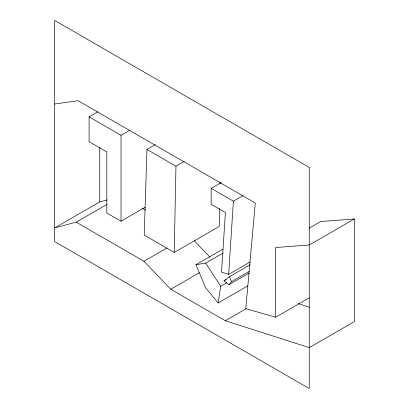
<?xml version="1.0" encoding="UTF-8"?>
<svg xmlns="http://www.w3.org/2000/svg" width="409" height="409" viewBox="0 0 409 409"><rect width="100%" height="100%" fill="white"/><g stroke="black" fill="none" stroke-linecap="round" stroke-linejoin="round"><path stroke-width="0.61" d="M155.21 144.679L146.969 149.438L144.234 235.088L174.234 252.404L175.972 166.187L184.219 161.427M219.659 208.508L219.296 226.392L174.234 252.404M220.16 183.6L220.185 182.322M221.054 182.644L211.162 188.355L211.162 204.285L225.42 212.522L221.52 272.123L228.667 274.367L233.386 201.187L242.731 195.793M218.14 302.972L220.702 286.285L205.696 263.084L195.937 264.715L205.696 287.834L218.14 302.972L247.818 285.84M250.262 264.7L229.377 276.755L223.943 280.881L229.025 284.674L231.525 281.622L249.107 271.469M145.205 207.235L121.023 221.197L106.831 213.002L106.831 151.949L89.096 141.708L89.096 116.846L97.884 111.769M89.096 116.846L121.023 135.282L129.817 130.205M107.132 199.935L99.75 201.908L54.688 227.925L76.217 222.164L106.989 204.398M76.217 222.164L143.927 261.259L167.01 247.931M195.937 264.715L222.864 249.168M205.696 263.084L223.283 252.931M143.927 261.259L170.747 289.245L199.321 272.747M228.667 274.367L250.098 261.995M309.168 228.181L320.707 221.52L354.312 218.968L354.312 321.607L309.25 347.624L225.303 320.738L170.747 289.245M223.943 280.881L226.141 279.613M220.702 286.285L226.744 282.798M229.025 284.674L249.357 272.936M354.312 218.968L309.25 244.986L275.646 247.537L275.646 317.236L245.799 308.652L255.293 203.002L78.083 100.691L54.688 104.034M225.303 320.738L246.182 308.683M275.646 317.236L309.168 297.885M298.345 303.683L309.296 307.19M146.969 149.438L175.972 166.187M211.162 188.355L233.386 201.187M142.199 208.227L145.502 210.134M194.265 240.748L210.093 257.261M229.377 276.755L231.525 281.622M121.023 135.282L121.023 221.197M99.75 147.629L99.75 201.908M309.25 167.424L54.688 20.45L54.688 241.576L309.25 388.55L309.25 167.424"/></g></svg>
